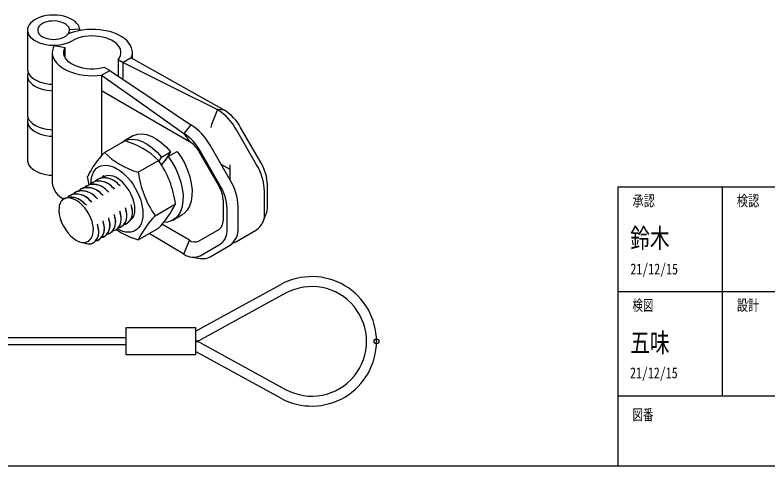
# Model space of a CAD drawing. Units: millimetres on the paper. Extents: x -143 to 139, y -97 to 98.
# Drawn here: x -31.3 to 44.4, y -96.6 to -51.3 of the extents above; entities that cross this region are included whole.
import ezdxf
from ezdxf.enums import TextEntityAlignment as Align

# ---------------------------------------------------------------- set-up
doc = ezdxf.new("R2010")
doc.units = ezdxf.units.MM
doc.header["$PDMODE"] = 32
doc.header["$PDSIZE"] = 0.5
doc.layers.add('0-0_文字･図枠･寸法', color=7, linetype='Continuous')
doc.layers.add('0-4_BBクリッパー', color=7, linetype='Continuous')
doc.styles.add('ＭＳ ゴシック', font='')
doc.styles.get('ＭＳ ゴシック').set_extended_font_data('MS Gothic')

msp = doc.modelspace()

# ---------------------------------------------------------------- linework, layer by layer
at = {"layer": '0-0_文字･図枠･寸法'}
for p, q in [((39.841, -68.577), (39.841, -89.577)), ((60.841, -79.077), (29.341, -79.077)), ((139.341, -89.577), (29.341, -89.577)), ((-142.659, -96.577), (139.341, -96.577))]:
    msp.add_line(p, q, dxfattribs=at)
msp.add_lwpolyline([(139.341, -68.577), (29.341, -68.577), (29.341, -96.577)], dxfattribs=at)
at = {"layer": '0-4_BBクリッパー'}
for p, q in [((-30.037, -52.793), (-30.037, -56.711)), ((-25.82, -52.712), (-24.8, -52.661)), ((-24.8, -52.661), (-24.8, -52.832)), ((-25.947, -53.162), (-25.947, -53.18)), ((-27.356, -54.32), (-26.261, -54.525)), ((-26.261, -55.553), (-26.261, -54.525)), ((-25.826, -53.998), (-25.558, -53.864)), ((-27.554, -55.039), (-27.554, -68.101)), ((-19.491, -55.641), (-19.491, -55.039)), ((-20.924, -55.755), (-20.924, -57.402)), ((-20.924, -55.755), (-20.415, -56.049)), ((-19.601, -55.579), (-20.415, -56.049)), ((-19.601, -55.579), (-10.236, -60.838)), ((-21.773, -56.833), (-22.281, -56.539)), ((-20.415, -57.616), (-20.415, -56.049)), ((-30.037, -57.365), (-30.037, -61.283)), ((-22.587, -57.303), (-21.773, -56.833)), ((-22.587, -57.303), (-22.587, -58.87)), ((-22.587, -58.87), (-22.587, -65.44)), ((-22.587, -58.87), (-13.758, -63.968)), ((-10.942, -60.774), (-11.525, -62.278)), ((-10.236, -60.838), (-10.942, -60.774)), ((-30.037, -61.936), (-30.037, -65.855)), ((-13.601, -62.31), (-14.306, -63.187)), ((-6.993, -66.316), (-9.022, -62.801)), ((-6.575, -66.075), (-8.605, -62.56)), ((-19.432, -63.41), (-20.337, -63.933)), ((-14.306, -63.187), (-13.758, -63.968)), ((-22.29, -65.097), (-20.253, -63.921)), ((-9.652, -67.851), (-11.681, -64.336)), ((-16.56, -65.555), (-15.655, -65.033)), ((-15.655, -65.033), (-16.182, -65.881)), ((-12.798, -64.981), (-10.768, -68.496)), ((-10.645, -68.425), (-12.674, -64.909)), ((-18.894, -67.057), (-16.857, -65.882)), ((-16.81, -65.957), (-16.56, -65.555)), ((-16.551, -66.364), (-15.886, -65.493)), ((-15.91, -65.524), (-15.94, -65.492)), ((-16.392, -66.155), (-16.605, -66.279)), ((-9.669, -66.802), (-10.552, -66.292)), ((-9.669, -67.82), (-9.669, -66.312)), ((-23.836, -68.318), (-23.988, -67.513)), ((-23.504, -68.085), (-23.513, -68.09)), ((-22.939, -67.758), (-22.948, -67.763)), ((-22.373, -67.432), (-22.382, -67.437)), ((-24.635, -68.738), (-24.644, -68.743)), ((-24.07, -68.411), (-24.079, -68.416)), ((-5.899, -70.455), (-5.899, -68.349)), ((-26.155, -69.657), (-26.22, -69.691)), ((-25.766, -69.391), (-25.775, -69.396)), ((-25.201, -69.064), (-25.21, -69.069)), ((-6.197, -71.097), (-6.197, -68.992)), ((-26.336, -69.73), (-26.607, -69.943)), ((-26.341, -69.722), (-26.516, -69.851)), ((-26.332, -69.717), (-26.341, -69.722)), ((-19.598, -70.371), (-19.605, -70.328)), ((-17.195, -71.433), (-15.159, -70.258)), ((-10.371, -69.834), (-10.371, -71.939)), ((-20.73, -71.024), (-20.736, -70.981)), ((-20.164, -70.698), (-20.171, -70.654)), ((-9.969, -72.804), (-9.969, -70.699)), ((-8.857, -72.632), (-8.857, -70.527)), ((-21.861, -71.678), (-21.868, -71.634)), ((-21.295, -71.351), (-21.302, -71.307)), ((-15.418, -71.88), (-14.513, -71.358)), ((-6.376, -72.113), (-6.051, -71.318)), ((-22.992, -72.33), (-22.999, -72.287)), ((-22.426, -72.004), (-22.433, -71.96)), ((-20.572, -72.532), (-20.563, -72.526)), ((-20.006, -72.205), (-19.997, -72.2)), ((-18.894, -73.849), (-16.857, -72.674)), ((-13.758, -73.895), (-16.525, -72.297)), ((-21.703, -73.185), (-21.694, -73.179)), ((-21.137, -72.858), (-21.128, -72.853)), ((-14.306, -75.309), (-17.804, -73.221)), ((-10.768, -72.818), (-12.798, -73.99)), ((-9.022, -74.027), (-6.993, -72.855)), ((-23.906, -73.962), (-23.843, -73.925)), ((-23.844, -73.935), (-23.9, -73.972)), ((-23.892, -73.968), (-23.85, -73.956)), ((-23.873, -73.957), (-23.872, -73.957)), ((-23.4, -74.164), (-23.391, -74.159)), ((-22.834, -73.838), (-22.825, -73.832)), ((-22.269, -73.511), (-22.26, -73.506)), ((-14.306, -75.309), (-13.758, -73.895)), ((-12.674, -75.47), (-10.645, -74.298)), ((-11.681, -75.562), (-9.652, -74.39)), ((-13.483, -75.609), (-12.632, -75.725)), ((-13.066, -83.01), (-4.56, -78.355)), ((-4.08, -79.232), (-12.586, -83.887)), ((-20.108, -82.663), (-13.108, -82.663)), ((-20.108, -85.413), (-20.108, -82.663)), ((-13.108, -85.413), (-13.108, -82.663)), ((-13.108, -83.01), (-13.066, -83.01)), ((-49.934, -83.663), (-20.108, -83.663)), ((-13.066, -84.01), (-13.108, -84.01)), ((-20.108, -84.413), (-49.934, -84.413)), ((-13.108, -84.11), (-13.066, -84.11)), ((-12.586, -84.233), (-4.08, -88.888)), ((-13.108, -85.413), (-20.108, -85.413)), ((-13.066, -85.11), (-13.108, -85.11)), ((-4.56, -89.765), (-13.066, -85.11))]:
    msp.add_line(p, q, dxfattribs=at)
for points in [[(-24.8, -52.661), (-24.855, -52.458), (-24.956, -52.262), (-25.103, -52.076), (-25.291, -51.903), (-25.518, -51.745), (-25.78, -51.607), (-26.072, -51.491), (-26.388, -51.399), (-26.724, -51.332), (-27.071, -51.291), (-27.425, -51.278), (-27.779, -51.293), (-28.126, -51.335), (-28.46, -51.404), (-28.775, -51.498), (-29.065, -51.616), (-29.324, -51.755), (-29.549, -51.913), (-29.735, -52.088), (-29.879, -52.275), (-29.977, -52.471), (-30.029, -52.674), (-30.033, -52.879), (-29.989, -53.082), (-29.898, -53.28), (-29.761, -53.469), (-29.582, -53.645), (-29.363, -53.806), (-29.109, -53.949), (-28.823, -54.07), (-28.512, -54.168), (-28.181, -54.241), (-27.835, -54.288), (-27.482, -54.307), (-27.128, -54.298), (-26.779, -54.262), (-26.441, -54.199), (-26.122, -54.111), (-25.826, -53.998)], [(-19.601, -55.579), (-19.523, -55.332), (-19.492, -55.081), (-19.507, -54.831), (-19.57, -54.582), (-19.678, -54.339), (-19.831, -54.104), (-20.027, -53.88), (-20.263, -53.669), (-20.538, -53.475), (-20.847, -53.298), (-21.188, -53.142), (-21.555, -53.008), (-21.946, -52.897), (-22.355, -52.812), (-22.777, -52.752), (-23.208, -52.719), (-23.643, -52.713), (-24.076, -52.734), (-24.503, -52.782), (-24.919, -52.856), (-25.318, -52.955), (-25.696, -53.079), (-25.969, -53.19)], [(-20.924, -55.755), (-20.787, -55.559), (-20.695, -55.354), (-20.649, -55.145), (-20.649, -54.933), (-20.695, -54.723), (-20.788, -54.518), (-20.924, -54.322), (-21.103, -54.137), (-21.321, -53.967), (-21.575, -53.815), (-21.86, -53.682), (-22.172, -53.571), (-22.506, -53.484), (-22.856, -53.422), (-23.218, -53.386), (-23.584, -53.377), (-23.949, -53.395), (-24.307, -53.44), (-24.653, -53.51), (-24.98, -53.605), (-25.283, -53.724), (-25.558, -53.864)], [(-27.356, -54.32), (-27.471, -54.571), (-27.537, -54.827), (-27.553, -55.087), (-27.519, -55.345), (-27.435, -55.6), (-27.302, -55.848), (-27.123, -56.086), (-26.899, -56.311), (-26.633, -56.52), (-26.328, -56.71), (-25.988, -56.88), (-25.618, -57.027), (-25.222, -57.149), (-24.804, -57.246), (-24.371, -57.314), (-23.927, -57.355), (-23.478, -57.366), (-23.03, -57.349), (-22.587, -57.303)], [(-22.281, -56.539), (-22.627, -56.619), (-22.988, -56.672), (-23.358, -56.699), (-23.73, -56.697), (-24.1, -56.668), (-24.459, -56.611), (-24.803, -56.528), (-25.125, -56.42), (-25.42, -56.289), (-25.684, -56.137), (-25.912, -55.967), (-26.099, -55.781), (-26.243, -55.583), (-26.342, -55.375), (-26.394, -55.162), (-26.397, -54.947), (-26.353, -54.734), (-26.261, -54.525)], [(-30.037, -56.711), (-30.033, -56.797), (-29.989, -57), (-29.898, -57.198), (-29.761, -57.387), (-29.582, -57.564), (-29.363, -57.725), (-29.109, -57.867), (-28.823, -57.989), (-28.512, -58.087), (-28.181, -58.16), (-27.835, -58.206), (-27.554, -58.224)], [(-20.415, -56.049), (-15.11, -58.695), (-10.942, -60.774)], [(-29.975, -57.038), (-29.998, -57.105), (-30.035, -57.307), (-30.025, -57.509), (-29.968, -57.71), (-29.865, -57.904), (-29.718, -58.088), (-29.53, -58.259), (-29.304, -58.415), (-29.044, -58.551), (-28.754, -58.666), (-28.441, -58.758), (-28.109, -58.825), (-27.764, -58.865), (-27.554, -58.877)], [(-22.587, -57.303), (-17.95, -60.598), (-14.306, -63.187)], [(-21.773, -56.833), (-17.197, -59.9), (-13.601, -62.31)], [(-30.037, -61.283), (-30.025, -61.428), (-29.968, -61.628), (-29.865, -61.822), (-29.718, -62.007), (-29.53, -62.178), (-29.304, -62.333), (-29.044, -62.47), (-28.754, -62.585), (-28.441, -62.677), (-28.109, -62.744), (-27.764, -62.784), (-27.554, -62.796)], [(-29.975, -61.61), (-29.977, -61.615), (-30.029, -61.817), (-30.033, -62.022), (-29.989, -62.225), (-29.898, -62.423), (-29.761, -62.612), (-29.582, -62.789), (-29.363, -62.95), (-29.109, -63.092), (-28.823, -63.214), (-28.512, -63.312), (-28.181, -63.385), (-27.835, -63.431), (-27.554, -63.449)], [(-11.525, -62.278), (-11.57, -62.431), (-11.586, -62.575)], [(-19.428, -63.417), (-19.372, -63.377), (-18.981, -63.241), (-18.546, -63.208), (-18.085, -63.277), (-17.602, -63.445), (-17.099, -63.715), (-16.595, -64.079), (-16.108, -64.525), (-15.655, -65.033)], [(-20.545, -64.09), (-20.277, -63.9), (-19.886, -63.763), (-19.451, -63.731), (-18.99, -63.8), (-18.507, -63.968), (-18.004, -64.237), (-17.5, -64.601), (-17.013, -65.047), (-16.56, -65.555)], [(-15.886, -65.493), (-14.982, -64.971), (-14.583, -65.558), (-14.228, -66.196), (-13.934, -66.865), (-13.71, -67.538), (-13.562, -68.193), (-13.489, -68.826), (-13.495, -69.433), (-13.583, -69.991), (-13.749, -70.479), (-13.984, -70.882), (-14.287, -71.201), (-14.52, -71.346)], [(-30.037, -65.855), (-30.033, -65.941), (-29.989, -66.144), (-29.898, -66.342), (-29.761, -66.531), (-29.582, -66.707), (-29.363, -66.868), (-29.109, -67.011), (-28.823, -67.132), (-28.512, -67.23), (-28.181, -67.303), (-27.835, -67.35), (-27.554, -67.367)], [(-15.886, -65.493), (-15.488, -66.08), (-15.133, -66.719), (-14.839, -67.387), (-14.615, -68.061), (-14.467, -68.716), (-14.394, -69.348), (-14.4, -69.955), (-14.488, -70.513), (-14.654, -71.001), (-14.889, -71.404), (-15.191, -71.723), (-15.562, -71.954), (-15.988, -72.085), (-16.364, -72.106)], [(-23.656, -68.226), (-23.64, -67.898), (-23.591, -67.593), (-23.51, -67.314), (-23.398, -67.067), (-23.256, -66.852), (-23.086, -66.674), (-22.891, -66.535), (-22.673, -66.435), (-22.434, -66.378), (-22.177, -66.362), (-21.907, -66.389), (-21.625, -66.458), (-21.336, -66.568), (-21.044, -66.718), (-20.751, -66.905), (-20.463, -67.129), (-20.181, -67.385), (-19.911, -67.671), (-19.654, -67.982), (-19.415, -68.316), (-19.197, -68.668), (-19.002, -69.032), (-18.832, -69.406), (-18.69, -69.784), (-18.578, -70.161), (-18.497, -70.533), (-18.448, -70.895), (-18.432, -71.242), (-18.448, -71.571), (-18.497, -71.876), (-18.578, -72.154), (-18.69, -72.402), (-18.832, -72.616), (-19.002, -72.794), (-19.197, -72.934), (-19.415, -73.033), (-19.654, -73.091), (-19.911, -73.106), (-20.181, -73.08)], [(-19.234, -70.779), (-19.251, -70.485), (-19.301, -70.176), (-19.384, -69.86), (-19.498, -69.541), (-19.64, -69.226), (-19.809, -68.92), (-20, -68.629), (-20.211, -68.359), (-20.438, -68.115), (-20.676, -67.901), (-20.92, -67.72), (-21.167, -67.578), (-21.412, -67.475), (-21.65, -67.415), (-21.877, -67.398), (-22.088, -67.424), (-22.279, -67.494), (-22.448, -67.605), (-22.455, -67.611)], [(-23.508, -68.1), (-23.606, -68.15), (-23.76, -68.305)], [(-23.527, -68.131), (-23.622, -68.18), (-23.745, -68.303)], [(-22.974, -67.949), (-23.274, -67.998), (-23.459, -68.092)], [(-22.942, -67.774), (-23.04, -67.824), (-23.195, -67.979)], [(-22.962, -67.805), (-23.057, -67.853), (-23.18, -67.976)], [(-22.408, -67.622), (-22.709, -67.671), (-22.893, -67.766)], [(-22.376, -67.447), (-22.475, -67.497), (-22.629, -67.652)], [(-22.396, -67.478), (-22.491, -67.527), (-22.614, -67.65)], [(-24.639, -68.753), (-24.737, -68.803), (-24.892, -68.958)], [(-24.658, -68.784), (-24.754, -68.833), (-24.876, -68.956)], [(-24.105, -68.602), (-24.405, -68.651), (-24.59, -68.745)], [(-24.073, -68.426), (-24.172, -68.477), (-24.326, -68.632)], [(-24.093, -68.458), (-24.188, -68.506), (-24.311, -68.629)], [(-23.539, -68.275), (-23.84, -68.324), (-24.024, -68.419)], [(-21.301, -68.749), (-21.375, -68.683), (-21.45, -68.616)], [(-21.294, -68.754), (-21.402, -68.65), (-21.442, -68.624)], [(-20.735, -68.423), (-20.808, -68.358), (-20.883, -68.291)], [(-20.728, -68.428), (-20.837, -68.323), (-20.877, -68.297)], [(-23.467, -73.295), (-23.419, -73.017), (-23.415, -72.709), (-23.457, -72.378), (-23.541, -72.034), (-23.669, -71.676), (-23.836, -71.323), (-24.042, -70.979), (-24.278, -70.66), (-24.538, -70.372), (-24.815, -70.125), (-25.112, -69.919), (-25.409, -69.77), (-25.699, -69.683), (-25.975, -69.656), (-26.247, -69.697)], [(-25.77, -69.406), (-25.868, -69.456), (-26.023, -69.611)], [(-25.79, -69.437), (-25.885, -69.486), (-26.007, -69.609)], [(-25.236, -69.255), (-25.536, -69.304), (-25.721, -69.398)], [(-25.204, -69.08), (-25.303, -69.13), (-25.457, -69.285)], [(-25.224, -69.111), (-25.319, -69.159), (-25.442, -69.282)], [(-24.67, -68.928), (-24.971, -68.977), (-25.155, -69.072)], [(-22.996, -69.731), (-23.07, -69.664), (-23.146, -69.597)], [(-22.99, -69.734), (-23.099, -69.629), (-23.139, -69.603)], [(-22.432, -69.403), (-22.506, -69.336), (-22.582, -69.269)], [(-22.425, -69.407), (-22.534, -69.303), (-22.573, -69.277)], [(-21.867, -69.075), (-21.941, -69.009), (-22.017, -68.942)], [(-21.859, -69.081), (-21.968, -68.976), (-22.008, -68.95)], [(-24.121, -70.387), (-24.23, -70.282), (-24.272, -70.255)], [(-24.121, -70.389), (-24.195, -70.323), (-24.271, -70.255)], [(-23.559, -70.059), (-23.633, -69.993), (-23.709, -69.925)], [(-23.556, -70.06), (-23.665, -69.956), (-23.704, -69.93)], [(-19.563, -70.541), (-19.583, -70.443), (-19.604, -70.344)], [(-26.866, -70.578), (-26.879, -70.932), (-26.839, -71.313), (-26.747, -71.712), (-26.605, -72.117), (-26.422, -72.502), (-26.2, -72.869), (-25.951, -73.203), (-25.677, -73.498), (-25.392, -73.741), (-25.1, -73.931), (-24.818, -74.058), (-24.545, -74.125), (-24.291, -74.128), (-24.063, -74.068), (-23.982, -74.026)], [(-20.695, -71.189), (-20.716, -71.091), (-20.736, -70.992)], [(-20.129, -70.866), (-20.149, -70.768), (-20.17, -70.668)], [(-21.828, -71.837), (-21.848, -71.739), (-21.869, -71.639)], [(-21.261, -71.513), (-21.282, -71.415), (-21.302, -71.316)], [(-19.982, -72.158), (-19.9, -72.117), (-19.724, -71.927)], [(-22.959, -72.487), (-22.979, -72.393), (-22.999, -72.296)], [(-22.394, -72.159), (-22.414, -72.062), (-22.435, -71.963)], [(-21.113, -72.811), (-21.031, -72.77), (-20.855, -72.58)], [(-20.894, -72.622), (-20.745, -72.605), (-20.577, -72.521)], [(-20.89, -72.617), (-20.778, -72.604), (-20.618, -72.524)], [(-20.547, -72.484), (-20.466, -72.443), (-20.29, -72.253)], [(-20.329, -72.295), (-20.179, -72.279), (-20.012, -72.195)], [(-20.324, -72.291), (-20.212, -72.278), (-20.052, -72.197)], [(-22.244, -73.464), (-22.163, -73.423), (-21.986, -73.233)], [(-22.025, -73.275), (-21.876, -73.258), (-21.709, -73.174)], [(-22.021, -73.27), (-21.909, -73.257), (-21.748, -73.177)], [(-21.678, -73.137), (-21.597, -73.097), (-21.421, -72.906)], [(-21.46, -72.948), (-21.31, -72.932), (-21.143, -72.848)], [(-21.455, -72.944), (-21.343, -72.931), (-21.184, -72.851)], [(-20.181, -73.08), (-20.463, -73.011), (-20.751, -72.901), (-21.021, -72.764)], [(-23.375, -74.117), (-23.294, -74.076), (-23.117, -73.886)], [(-23.152, -73.923), (-23.04, -73.91), (-22.881, -73.83)], [(-23.144, -73.927), (-23.007, -73.911), (-22.84, -73.827)], [(-22.81, -73.79), (-22.728, -73.75), (-22.552, -73.559)], [(-22.591, -73.601), (-22.441, -73.585), (-22.274, -73.501)], [(-22.586, -73.597), (-22.475, -73.584), (-22.314, -73.504)], [(-9.364, -74.164), (-9.219, -74.119), (-9.022, -74.027)]]:
    msp.add_lwpolyline(points, dxfattribs=at)
msp.add_lwpolyline([(-28.545, -52.14), (-28.72, -52.259), (-28.857, -52.395), (-28.953, -52.541), (-29.004, -52.695), (-29.01, -52.851), (-28.97, -53.006), (-28.885, -53.155), (-28.758, -53.293), (-28.592, -53.417), (-28.392, -53.523), (-28.164, -53.608), (-27.914, -53.67), (-27.65, -53.706), (-27.38, -53.716), (-27.11, -53.699), (-26.849, -53.657), (-26.604, -53.589), (-26.382, -53.499), (-26.191, -53.388), (-26.034, -53.26), (-25.917, -53.119), (-25.843, -52.968), (-25.814, -52.812), (-25.831, -52.656), (-25.894, -52.504), (-26.001, -52.36), (-26.148, -52.228), (-26.331, -52.113), (-26.546, -52.017), (-26.786, -51.943), (-27.043, -51.894), (-27.312, -51.871), (-27.583, -51.874), (-27.849, -51.904), (-28.103, -51.959), (-28.337, -52.039)], close=True, dxfattribs=at)
for centre, radius, start, end in [((-13.873, -65.474), 5.539, 28.85561, 58.04532), ((-12.728, -64.832), 4.708, 28.85562, 58.04532), ((-16.532, -67.009), 5.539, 28.85561, 58.04532), ((-16.798, -67.181), 4.708, 28.85562, 58.04532), ((-22.335, -71.449), 7.81, 45.46392, 74.54145), ((-15.223, -66.317), 2.769, 28.85561, 58.04532), ((-16.559, -70.929), 8.176, 134.49537, 155.30328), ((-16.906, -59.693), 7.628, 225.10876, 254.89661), ((-24.712, -71.447), 9.626, 7.09279, 35.31857), ((-11.734, -69.181), 5.539, 1.9565, 31.14372), ((-10.605, -68.51), 4.708, 1.95652, 31.14371), ((-9.341, -65.868), 9.626, 187.09276, 215.3186), ((-25.562, -67.92), 2, 185.2096, 246.33207), ((-22.841, -69.735), 1.767, 38.90057, 111.84255), ((-22.95, -69.954), 2.009, 41.72996, 90.03163), ((-22.276, -69.408), 1.767, 38.90036, 111.83855), ((-22.384, -69.629), 2.011, 41.70254, 90.02134), ((-14.393, -70.716), 5.539, 1.9565, 31.14372), ((-23.972, -70.388), 1.767, 38.90047, 111.84152), ((-24.081, -70.606), 2.008, 41.73661, 90.03356), ((-23.407, -70.061), 1.767, 38.90039, 111.83823), ((-23.515, -70.279), 2.008, 41.74263, 90.0356), ((-13.139, -69.928), 2.77, 1.95653, 31.14369), ((-14.675, -70.86), 4.708, 1.95652, 31.14371), ((-25.669, -71.367), 1.767, 38.90038, 111.84028), ((-25.775, -71.586), 2.008, 41.50269, 90.09206), ((-25.104, -71.041), 1.767, 38.90047, 111.84029), ((-25.213, -71.264), 2.013, 41.67386, 90.01067), ((-24.538, -70.714), 1.767, 38.90041, 111.83876), ((-24.647, -70.934), 2.01, 41.71277, 90.0254), ((-25.623, -70.708), 1.25, 150.01927, 174.03439), ((-25.783, -70.627), 1.071, 140.30939, 149.4894), ((-26.022, -70.412), 0.75, 107.44259, 141.25654), ((-23.294, -66.346), 9.026, 315.48467, 334.31399), ((-21.405, -71.432), 1.369, 307.64683, 23.46532), ((-21.68, -71.401), 1.635, 329.149, 19.18149), ((-20.841, -71.104), 1.371, 307.67691, 23.53333), ((-21.112, -71.075), 1.633, 329.1359, 19.14942), ((-20.551, -70.9), 1.322, 310.82796, 5.22779), ((-8.12, -71.286), 1.931, 305.69803, 5.62039), ((-8.17, -70.5), 2.272, 338.89352, 1.14127), ((-23.103, -72.411), 1.371, 307.66933, 23.52168), ((-23.384, -72.378), 1.642, 329.20632, 19.31883), ((-22.536, -72.085), 1.369, 307.65203, 23.47171), ((-22.815, -72.052), 1.639, 329.18643, 19.27098), ((-21.973, -71.757), 1.372, 307.68749, 23.56278), ((-22.247, -71.727), 1.637, 329.16779, 19.22663), ((-10.759, -77.762), 9.026, 135.48464, 154.31401), ((-11.332, -72.034), 0.966, 305.6981, 5.62033), ((-24.233, -73.064), 1.37, 307.65435, 23.487), ((-24.517, -73.03), 1.644, 329.22365, 19.35997), ((-23.668, -72.738), 1.37, 307.66055, 23.48727), ((-23.952, -72.703), 1.645, 329.2324, 19.38098), ((-10.779, -72.821), 1.931, 305.69803, 5.62039), ((-25.382, -72.806), 1.976, 337.88068, 345.67904), ((-16.454, -65.396), 8.798, 237.87116, 253.9008), ((-11.603, -72.965), 1.642, 305.69805, 5.62035), ((-23.907, -73.305), 0.969, 238.03706, 298.47251), ((-23.875, -73.297), 0.977, 238.12039, 298.74952), ((-24.589, -72.95), 1.236, 299.45441, 309.94487), ((-24.398, -73.215), 0.91, 311.40056, 338.39809), ((-13.195, -73.11), 0.966, 234.38182, 294.31395), ((-13.35, -73.975), 1.641, 234.38185, 294.31393), ((-12.395, -74.252), 1.492, 260.83696, 298.58936), ((-1.438, -84.06), 6.503, 0, 118.69139), ((-1.438, -84.06), 5.503, 241.30861, 118.69139), ((-13.066, -83.01), 1, 270, 298.69138), ((-1.438, -84.06), 6.503, 241.30861, 0), ((-13.066, -85.11), 1, 61.30862, 90)]:
    msp.add_arc(centre, radius, start, end, dxfattribs=at)
msp.add_point((5.066, -84.06), dxfattribs=at)

# ---------------------------------------------------------------- texts
at = {"layer": '0-0_文字･図枠･寸法', "style": 'ＭＳ ゴシック'}
for s, height, width, p in [('承認', 1.1, 0.75, (30.815, -70.816)), ('検認', 1.1, 0.75, (41.315, -70.816)), ('鈴木', 1.94, 0.75, (30.581, -75.251)), ('21/12/15', 1.1, 0.8, (30.603, -77.672)), ('検図', 1.1, 0.7, (30.815, -81.316)), ('設計', 1.1, 0.75, (41.315, -81.316)), ('五味', 1.94, 0.75, (30.581, -85.751)), ('21/12/15', 1.1, 0.8, (30.57, -88.106)), ('図番', 1.1, 0.7, (30.815, -92.314))]:
    msp.add_text(s, height=height, dxfattribs=dict(at, width=width)).set_placement(p, align=Align.BOTTOM_LEFT)

doc.saveas('drawing.dxf')
